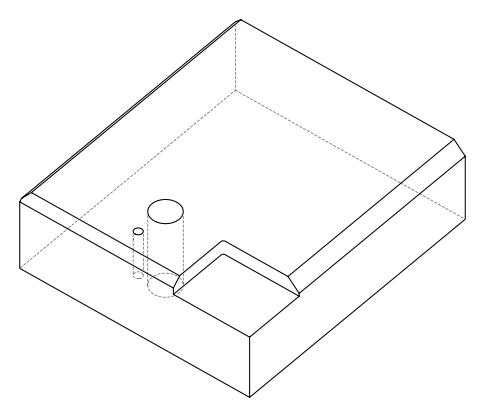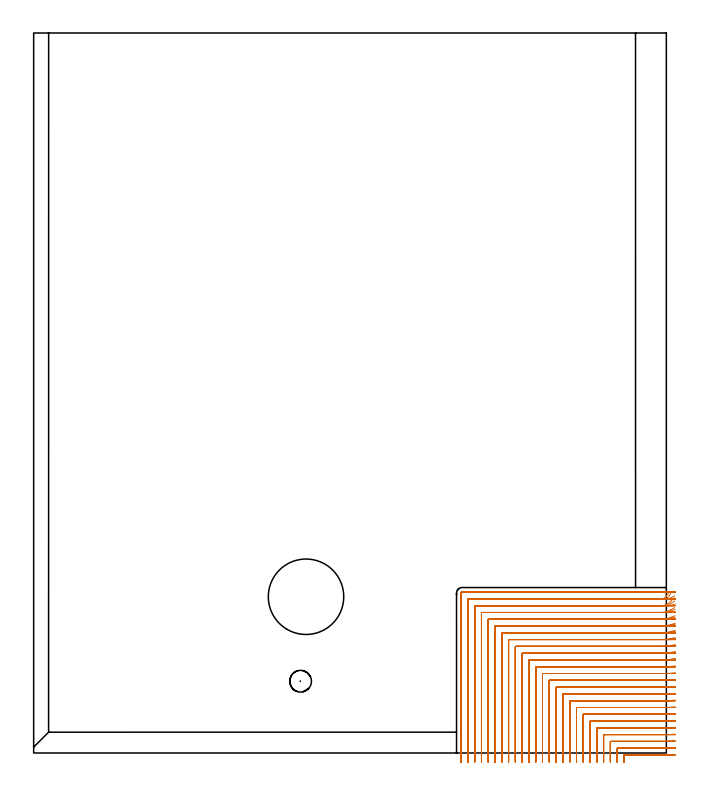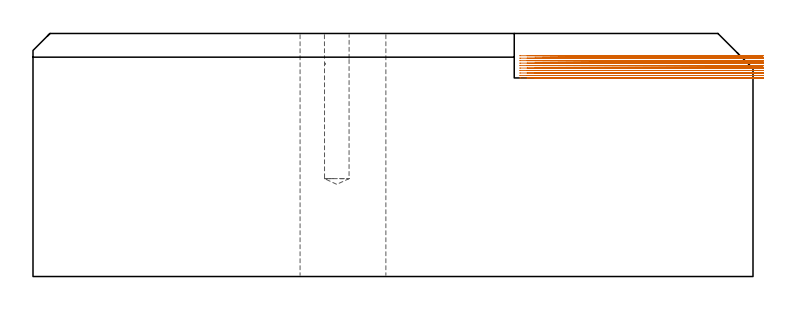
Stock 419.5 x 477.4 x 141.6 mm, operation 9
(PLAN: 9 operations, 6 tool changes, 195.6 min)
(1 SPOT_DRILL | STEP1POCKET | NXT0321_9005460120000 | 0.03 min | 2 mm3)
(2 INDEXABLE_INSERT_DRILL_THROUGH_HOLE_FROM_SOLID | STEP1HOLE | NXT0302_038 | 0.59 min | 277909 mm3)
(3 DRILL_BLIND_HOLE_INTO_CENTER | STEP1POCKET | NXT0301_064 | 0.07 min | 857 mm3)
(4 DRILL_TO_ENLARGE_BLIND_HOLE | STEP1POCKET | UGT0301_276 | 0.1 min | 2180 mm3)
(5 GUN_DRILL_BLIND_HOLE | STEP1POCKET | UGT0307_011 | 0.5 min | 10717 mm3)
(6 AREA_MILL | FG_CHAMFER_SURFACE | UGT0205_001 | 11.38 min | 27369 mm3)
(7 AREA_MILL_1 | FG_CHAMFER_SURFACE_1 | UGT0205_001 | 23.77 min | 78151 mm3)
(8 AREA_MILL_2 | FG_CHAMFER_SURFACE_2 | UGT0205_001 | 15.21 min | 22864 mm3)
(9 MILL_CORNER_NOTCH_RECTANGULAR | CORNER_NOTCH_RECTANGULAR | NXT0201_008 | Follow Part, ap 1.5, ae 75% | 143.92 min | 392863 mm3)
(TOOL NXT0321_9005460120000 | NC Spot Drill, 142deg, 12mm, Carbide, Uncoated | D12 PA142 FL30 Z2)
(TOOL NXT0302_038 | Index. Insert Drill 50mm [880-D5000L50-04] | D50 PA176 FL200 Z2)
(TOOL NXT0301_064 | Carbide Drill 9.3mm [860.1-0930-028A1-MM 2214] | D9.3 PA140 FL47 Z2)
(TOOL UGT0301_276 | Twist Drill 14.4 mm | D14.4 PA118 FL114 Z2)
(TOOL UGT0307_011 | Gun Drill 14.3 mm | D14.3 PA130 FL24 Z1)
(TOOL UGT0205_001 | Chamfer Mill 20 x 3 x 45 deg. | D20 FL50 Z2)
(TOOL NXT0201_008 | ENDMILL 6mm [2P460-0600-NA 1630] | D6 FL26 Z6)
(OP 9 MILL_CORNER_NOTCH_RECTANGULAR, part 2 of 2)
G0 Z151.6
X425.467 Y62.632
Z128.65
G1 X422.5 Y62.191
G2 X415.874 Y61.7 R45. F500.
G1 X328.696
G3 X328.4 Y61.404 R0.3
G1 Y-3.
Y-6. F250.
G0 Z151.6
X425.46 Y67.237
Z128.65
G1 X422.5 Y66.746
G2 X415.874 Y66.2 R40.5 F500.
G1 X324.196
G3 X323.9 Y65.904 R0.3
G1 Y-3.
Y-6. F250.
G0 Z151.6
X425.449 Y71.867
Z128.65
G1 X422.5 Y71.315
G2 X415.874 Y70.7 R36. F500.
G1 X319.696
G3 X319.4 Y70.404 R0.3
G1 Y-3.
Y-6. F250.
G0 Z151.6
X425.433 Y76.536
Z128.65
G1 X422.5 Y75.905
G2 X415.874 Y75.2 R31.5 F500.
G1 X315.196
G3 X314.9 Y74.904 R0.3
G1 Y-3.
Y-6. F250.
G0 Z151.6
X425.408 Y81.262
Z128.65
G1 X422.5 Y80.526
G2 X415.874 Y79.7 R27. F500.
G1 X310.696
G3 X310.4 Y79.404 R0.3
G1 Y-3.
Y-6. F250.
G0 Z151.6
X425.367 Y86.081
Z128.65
G1 X422.5 Y85.198
G2 X415.874 Y84.2 R22.5 F500.
G1 X306.197
G3 X305.9 Y83.903 R0.3
G1 Y-3.
Y-6. F250.
G0 Z151.6
X425.289 Y91.068
Z128.65
G1 X422.5 Y89.964
G2 X415.874 Y88.7 R18. F500.
G1 X301.697
G3 X301.4 Y88.403 R0.3
G1 Y-3.
Y-6. F250.
G0 Z151.6
X425.114 Y96.411
Z128.65
G1 X422.5 Y94.938
G2 X415.874 Y93.2 R13.5 F500.
G1 X297.197
G3 X296.9 Y92.903 R0.3
G1 Y-3.
Y-6. F250.
G0 Z151.6
X424.53 Y102.818
Z128.65
G1 X422.5 Y100.61
G2 X415.874 Y97.7 R9. F500.
G1 X292.697
G3 X292.4 Y97.403 R0.3
G1 Y-3.
Y-6. F250.
G0 Z151.6
X421.272 Y106.363
Z128.65
G1 X419.455 Y103.975
G2 X415.874 Y102.2 R4.5 F500.
G1 X288.197
G3 X287.9 Y101.903 R0.3
G1 Y-3.
Y-6. F250.
G0 Z151.6
X418.874 Y106.7
Z128.65
G1 X415.874
X284.1 F500.
G3 X283.4 Y106. R0.7
G1 Y-3.
Y-6. F250.
G0 Z151.6
X425.246 Y-1.075
Z127.211
G1 X422.248 Y-1.203
G2 X417.664 Y-1.3 R108. F500.
G1 X391.693
G3 X391.4 Y-1.593 R0.3
G1 Y-3.
Y-6. F250.
G0 Z151.6
X425.497 Y3.453
Z127.211
G1 X422.5 Y3.313
G2 X417.664 Y3.2 R103.5 F500.
G1 X387.193
G3 X386.9 Y2.907 R0.3
G1 Y-3.
Y-6. F250.
G0 Z151.6
X425.496 Y7.965
Z127.211
G1 X422.5 Y7.818
G2 X417.664 Y7.7 R99. F500.
G1 X382.694
G3 X382.4 Y7.406 R0.3
G1 Y-3.
Y-6. F250.
G0 Z151.6
X425.496 Y12.477
Z127.211
G1 X422.5 Y12.324
G2 X417.664 Y12.2 R94.5 F500.
G1 X378.194
G3 X377.9 Y11.906 R0.3
G1 Y-3.
Y-6. F250.
G0 Z151.6
X425.496 Y16.991
Z127.211
G1 X422.5 Y16.83
G2 X417.664 Y16.7 R90. F500.
G1 X373.694
G3 X373.4 Y16.406 R0.3
G1 Y-3.
Y-6. F250.
G0 Z151.6
X425.495 Y21.507
Z127.211
G1 X422.5 Y21.337
G2 X417.664 Y21.2 R85.5 F500.
G1 X369.194
G3 X368.9 Y20.906 R0.3
G1 Y-3.
Y-6. F250.
G0 Z151.6
X425.495 Y26.024
Z127.211
G1 X422.5 Y25.845
G2 X417.664 Y25.7 R81. F500.
G1 X364.694
G3 X364.4 Y25.406 R0.3
G1 Y-3.
Y-6. F250.
G0 Z151.6
X425.494 Y30.543
Z127.211
G1 X422.5 Y30.353
G2 X417.664 Y30.2 R76.5 F500.
G1 X360.194
G3 X359.9 Y29.906 R0.3
G1 Y-3.
Y-6. F250.
G0 Z151.6
X425.493 Y35.064
Z127.211
G1 X422.5 Y34.863
G2 X417.664 Y34.7 R72. F500.
G1 X355.695
G3 X355.4 Y34.405 R0.3
G1 Y-3.
Y-6. F250.
G0 Z151.6
X425.492 Y39.588
Z127.211
G1 X422.5 Y39.373
G2 X417.664 Y39.2 R67.5 F500.
G1 X351.195
G3 X350.9 Y38.905 R0.3
G1 Y-3.
Y-6. F250.
G0 Z151.6
X425.491 Y44.116
Z127.211
G1 X422.5 Y43.886
G2 X417.664 Y43.7 R63. F500.
G1 X346.695
G3 X346.4 Y43.405 R0.3
G1 Y-3.
Y-6. F250.
G0 Z151.6
X425.49 Y48.648
Z127.211
G1 X422.5 Y48.4
G2 X417.664 Y48.2 R58.5 F500.
G1 X342.195
G3 X341.9 Y47.905 R0.3
G1 Y-3.
Y-6. F250.
G0 Z151.6
X425.488 Y53.186
Z127.211
G1 X422.5 Y52.917
G2 X417.664 Y52.7 R54. F500.
G1 X337.695
G3 X337.4 Y52.405 R0.3
G1 Y-3.
Y-6. F250.
G0 Z151.6
X425.486 Y57.73
Z127.211
G1 X422.5 Y57.437
G2 X417.664 Y57.2 R49.5 F500.
G1 X333.196
G3 X332.9 Y56.904 R0.3
G1 Y-3.
Y-6. F250.
G0 Z151.6
X425.483 Y62.283
Z127.211
G1 X422.5 Y61.961
G2 X417.664 Y61.7 R45. F500.
G1 X328.696
G3 X328.4 Y61.404 R0.3
G1 Y-3.
Y-6. F250.
G0 Z151.6
X425.479 Y66.848
Z127.211
G1 X422.5 Y66.49
G2 X417.664 Y66.2 R40.5 F500.
G1 X324.196
G3 X323.9 Y65.904 R0.3
G1 Y-3.
Y-6. F250.
G0 Z151.6
X425.473 Y71.429
Z127.211
G1 X422.5 Y71.026
G2 X417.664 Y70.7 R36. F500.
G1 X319.696
G3 X319.4 Y70.404 R0.3
G1 Y-3.
Y-6. F250.
G0 Z151.6
X425.464 Y76.034
Z127.211
G1 X422.5 Y75.574
G2 X417.664 Y75.2 R31.5 F500.
G1 X315.196
G3 X314.9 Y74.904 R0.3
G1 Y-3.
Y-6. F250.
G0 Z151.6
X425.451 Y80.674
Z127.211
G1 X422.5 Y80.137
G2 X417.664 Y79.7 R27. F500.
G1 X310.696
G3 X310.4 Y79.404 R0.3
G1 Y-3.
Y-6. F250.
G0 Z151.6
X425.43 Y85.371
Z127.211
G1 X422.5 Y84.726
G2 X417.664 Y84.2 R22.5 F500.
G1 X306.197
G3 X305.9 Y83.903 R0.3
G1 Y-3.
Y-6. F250.
G0 Z151.6
X425.39 Y90.168
Z127.211
G1 X422.5 Y89.362
G2 X417.664 Y88.7 R18. F500.
G1 X301.697
G3 X301.4 Y88.403 R0.3
G1 Y-3.
Y-6. F250.
G0 Z151.6
X425.301 Y95.171
Z127.211
G1 X422.5 Y94.096
G2 X417.664 Y93.2 R13.5 F500.
G1 X297.197
G3 X296.9 Y92.903 R0.3
G1 Y-3.
Y-6. F250.
G0 Z151.6
X425.03 Y100.722
Z127.211
G1 X422.5 Y99.11
G2 X417.664 Y97.7 R9. F500.
G1 X292.697
G3 X292.4 Y97.403 R0.3
G1 Y-3.
Y-6. F250.
G0 Z151.6
X423.059 Y107.08
Z127.211
G1 X421.574 Y104.473
G2 X417.664 Y102.2 R4.5 F500.
G1 X288.197
G3 X287.9 Y101.903 R0.3
G1 Y-3.
Y-6. F250.
G0 Z151.6
X420.664 Y106.7
Z127.211
G1 X417.664
X284.1 F500.
G3 X283.4 Y106. R0.7
G1 Y-3.
Y-6. F250.
G0 Z151.6
X425.212 Y-1.228
Z125.772
G1 X422.212 Y-1.282
G2 X420.251 Y-1.3 R108. F500.
G1 X391.693
G3 X391.4 Y-1.593 R0.3
G1 Y-3.
Y-6. F250.
G0 Z151.6
X425.499 Y3.29
Z125.772
G1 X422.5 Y3.224
G2 X420.251 Y3.2 R103.5 F500.
G1 X387.193
G3 X386.9 Y2.907 R0.3
G1 Y-3.
Y-6. F250.
G0 Z151.6
X425.499 Y7.794
Z125.772
G1 X422.5 Y7.726
G2 X420.251 Y7.7 R99. F500.
G1 X382.693
G3 X382.4 Y7.407 R0.3
G1 Y-3.
Y-6. F250.
G0 Z151.6
X425.499 Y12.298
Z125.772
G1 X422.5 Y12.227
G2 X420.251 Y12.2 R94.5 F500.
G1 X378.194
G3 X377.9 Y11.906 R0.3
G1 Y-3.
Y-6. F250.
G0 Z151.6
X425.499 Y16.803
Z125.772
G1 X422.5 Y16.728
G2 X420.251 Y16.7 R90. F500.
G1 X373.694
G3 X373.4 Y16.406 R0.3
G1 Y-3.
Y-6. F250.
G0 Z151.6
X425.499 Y21.308
Z125.772
G1 X422.5 Y21.23
G2 X420.251 Y21.2 R85.5 F500.
G1 X369.194
G3 X368.9 Y20.906 R0.3
G1 Y-3.
Y-6. F250.
G0 Z151.6
X425.499 Y25.814
Z125.772
G1 X422.5 Y25.731
G2 X420.251 Y25.7 R81. F500.
G1 X364.694
G3 X364.4 Y25.406 R0.3
G1 Y-3.
Y-6. F250.
G0 Z151.6
X425.499 Y30.321
Z125.772
G1 X422.5 Y30.233
G2 X420.251 Y30.2 R76.5 F500.
G1 X360.194
G3 X359.9 Y29.906 R0.3
G1 Y-3.
Y-6. F250.
G0 Z151.6
X425.499 Y34.829
Z125.772
G1 X422.5 Y34.735
G2 X420.251 Y34.7 R72. F500.
G1 X355.695
G3 X355.4 Y34.405 R0.3
G1 Y-3.
Y-6. F250.
G0 Z151.6
X425.498 Y39.337
Z125.772
G1 X422.5 Y39.237
G2 X420.251 Y39.2 R67.5 F500.
G1 X351.195
G3 X350.9 Y38.905 R0.3
G1 Y-3.
Y-6. F250.
G0 Z151.6
X425.498 Y43.847
Z125.772
G1 X422.5 Y43.74
G2 X420.251 Y43.7 R63. F500.
G1 X346.695
G3 X346.4 Y43.405 R0.3
G1 Y-3.
Y-6. F250.
G0 Z151.6
X425.498 Y48.359
Z125.772
G1 X422.5 Y48.243
G2 X420.251 Y48.2 R58.5 F500.
G1 X342.195
G3 X341.9 Y47.905 R0.3
G1 Y-3.
Y-6. F250.
G0 Z151.6
X425.497 Y52.872
Z125.772
G1 X422.5 Y52.747
G2 X420.251 Y52.7 R54. F500.
G1 X337.695
G3 X337.4 Y52.405 R0.3
G1 Y-3.
Y-6. F250.
G0 Z151.6
X425.497 Y57.387
Z125.772
G1 X422.5 Y57.251
G2 X420.251 Y57.2 R49.5 F500.
G1 X333.196
G3 X332.9 Y56.904 R0.3
G1 Y-3.
Y-6. F250.
G0 Z151.6
X425.496 Y61.906
Z125.772
G1 X422.5 Y61.756
G2 X420.251 Y61.7 R45. F500.
G1 X328.696
G3 X328.4 Y61.404 R0.3
G1 Y-3.
Y-6. F250.
G0 Z151.6
X425.495 Y66.429
Z125.772
G1 X422.5 Y66.262
G2 X420.251 Y66.2 R40.5 F500.
G1 X324.196
G3 X323.9 Y65.904 R0.3
G1 Y-3.
Y-6. F250.
G0 Z151.6
X425.494 Y70.958
Z125.772
G1 X422.5 Y70.77
G2 X420.251 Y70.7 R36. F500.
G1 X319.696
G3 X319.4 Y70.404 R0.3
G1 Y-3.
Y-6. F250.
G0 Z151.6
X425.492 Y75.495
Z125.772
G1 X422.5 Y75.28
G2 X420.251 Y75.2 R31.5 F500.
G1 X315.196
G3 X314.9 Y74.904 R0.3
G1 Y-3.
Y-6. F250.
G0 Z151.6
X425.49 Y80.044
Z125.772
G1 X422.5 Y79.794
G2 X420.251 Y79.7 R27. F500.
G1 X310.696
G3 X310.4 Y79.404 R0.3
G1 Y-3.
Y-6. F250.
G0 Z151.6
X425.485 Y84.612
Z125.772
G1 X422.5 Y84.313
G2 X420.251 Y84.2 R22.5 F500.
G1 X306.197
G3 X305.9 Y83.903 R0.3
G1 Y-3.
Y-6. F250.
G0 Z151.6
X425.476 Y89.216
Z125.772
G1 X422.5 Y88.841
G2 X420.251 Y88.7 R18. F500.
G1 X301.697
G3 X301.4 Y88.403 R0.3
G1 Y-3.
Y-6. F250.
G0 Z151.6
X425.458 Y93.888
Z125.772
G1 X422.5 Y93.389
G2 X420.251 Y93.2 R13.5 F500.
G1 X297.197
G3 X296.9 Y92.903 R0.3
G1 Y-3.
Y-6. F250.
G0 Z151.6
X425.405 Y98.735
Z125.772
G1 X422.5 Y97.985
G2 X420.251 Y97.7 R9. F500.
G1 X292.697
G3 X292.4 Y97.403 R0.3
G1 Y-3.
Y-6. F250.
G0 Z151.6
X425.099 Y104.301
Z125.772
G1 X422.5 Y102.802
G2 X420.251 Y102.2 R4.5 F500.
G1 X288.197
G3 X287.9 Y101.903 R0.3
G1 Y-3.
Y-6. F250.
G0 Z151.6
X423.251 Y106.7
Z125.772
G1 X420.251
X284.1 F500.
G3 X283.4 Y106. R0.7
G1 Y-3.
Y-6. F250.
G0 Z151.6
X425.204 Y-1.298
Z124.333
G1 X422.204 Y-1.3
X422.121 F500.
X391.693
G3 X391.4 Y-1.593 R0.3
G1 Y-3.
Y-6. F250.
G0 Z151.6
X425.5 Y3.212
Z124.333
G1 X422.5 Y3.201
X422.121 Y3.2 F500.
X387.193
G3 X386.9 Y2.907 R0.3
G1 Y-3.
Y-6. F250.
G0 Z151.6
X425.5 Y7.712
Z124.333
G1 X422.5 Y7.701
X422.121 Y7.7 F500.
X382.693
G3 X382.4 Y7.407 R0.3
G1 Y-3.
Y-6. F250.
G0 Z151.6
X425.5 Y12.213
Z124.333
G1 X422.5 Y12.201
X422.121 Y12.2 F500.
X378.194
G3 X377.9 Y11.906 R0.3
G1 Y-3.
Y-6. F250.
G0 Z151.6
X425.5 Y16.713
Z124.333
G1 X422.5 Y16.701
X422.121 Y16.7 F500.
X373.694
G3 X373.4 Y16.406 R0.3
G1 Y-3.
Y-6. F250.
G0 Z151.6
X425.5 Y21.214
Z124.333
G1 X422.5 Y21.201
X422.121 Y21.2 F500.
X369.194
G3 X368.9 Y20.906 R0.3
G1 Y-3.
Y-6. F250.
G0 Z151.6
X425.5 Y25.715
Z124.333
G1 X422.5 Y25.701
X422.121 Y25.7 F500.
X364.694
G3 X364.4 Y25.406 R0.3
G1 Y-3.
Y-6. F250.
G0 Z151.6
X425.5 Y30.216
Z124.333
G1 X422.5 Y30.201
X422.121 Y30.2 F500.
X360.194
G3 X359.9 Y29.906 R0.3
G1 Y-3.
Y-6. F250.
G0 Z151.6
X425.5 Y34.717
Z124.333
G1 X422.5 Y34.701
X422.121 Y34.7 F500.
X355.695
G3 X355.4 Y34.405 R0.3
G1 Y-3.
Y-6. F250.
G0 Z151.6
X425.5 Y39.218
Z124.333
G1 X422.5 Y39.201
G2 X422.121 Y39.2 R67.5 F500.
G1 X351.195
G3 X350.9 Y38.905 R0.3
G1 Y-3.
Y-6. F250.
G0 Z151.6
X425.5 Y43.719
Z124.333
G1 X422.5 Y43.701
G2 X422.121 Y43.7 R63. F500.
G1 X346.695
G3 X346.4 Y43.405 R0.3
G1 Y-3.
Y-6. F250.
G0 Z151.6
X425.5 Y48.221
Z124.333
G1 X422.5 Y48.201
G2 X422.121 Y48.2 R58.5 F500.
G1 X342.195
G3 X341.9 Y47.905 R0.3
G1 Y-3.
Y-6. F250.
G0 Z151.6
X425.5 Y52.722
Z124.333
G1 X422.5 Y52.701
G2 X422.121 Y52.7 R54. F500.
G1 X337.695
G3 X337.4 Y52.405 R0.3
G1 Y-3.
Y-6. F250.
G0 Z151.6
X425.5 Y57.224
Z124.333
G1 X422.5 Y57.201
G2 X422.121 Y57.2 R49.5 F500.
G1 X333.196
G3 X332.9 Y56.904 R0.3
G1 Y-3.
Y-6. F250.
G0 Z151.6
X425.5 Y61.727
Z124.333
G1 X422.5 Y61.702
G2 X422.121 Y61.7 R45. F500.
G1 X328.696
G3 X328.4 Y61.404 R0.3
G1 Y-3.
Y-6. F250.
G0 Z151.6
X425.5 Y66.23
Z124.333
G1 X422.5 Y66.202
G2 X422.121 Y66.2 R40.5 F500.
G1 X324.196
G3 X323.9 Y65.904 R0.3
G1 Y-3.
Y-6. F250.
G0 Z151.6
X425.5 Y70.734
Z124.333
G1 X422.5 Y70.702
G2 X422.121 Y70.7 R36. F500.
G1 X319.696
G3 X319.4 Y70.404 R0.3
G1 Y-3.
Y-6. F250.
G0 Z151.6
X425.5 Y75.238
Z124.333
G1 X422.5 Y75.202
G2 X422.121 Y75.2 R31.5 F500.
G1 X315.196
G3 X314.9 Y74.904 R0.3
G1 Y-3.
Y-6. F250.
G0 Z151.6
X425.5 Y79.745
Z124.333
G1 X422.5 Y79.703
G2 X422.121 Y79.7 R27. F500.
G1 X310.696
G3 X310.4 Y79.404 R0.3
G1 Y-3.
Y-6. F250.
G0 Z151.6
X425.5 Y84.254
Z124.333
G1 X422.5 Y84.203
G2 X422.121 Y84.2 R22.5 F500.
G1 X306.197
G3 X305.9 Y83.903 R0.3
G1 Y-3.
Y-6. F250.
G0 Z151.6
X425.499 Y88.767
Z124.333
G1 X422.5 Y88.704
G2 X422.121 Y88.7 R18. F500.
G1 X301.697
G3 X301.4 Y88.403 R0.3
G1 Y-3.
Y-6. F250.
G0 Z151.6
X425.499 Y93.29
Z124.333
G1 X422.5 Y93.205
G2 X422.121 Y93.2 R13.5 F500.
G1 X297.197
G3 X296.9 Y92.903 R0.3
G1 Y-3.
Y-6. F250.
G0 Z151.6
X425.497 Y97.834
Z124.333
G1 X422.5 Y97.708
G2 X422.121 Y97.7 R9. F500.
G1 X292.697
G3 X292.4 Y97.403 R0.3
G1 Y-3.
Y-6. F250.
G0 Z151.6
X425.489 Y102.469
Z124.333
G1 X422.5 Y102.216
G2 X422.121 Y102.2 R4.5 F500.
G1 X288.197
G3 X287.9 Y101.903 R0.3
G1 Y-3.
Y-6. F250.
G0 Z151.6
X425.121 Y106.7
Z124.333
G1 X422.121
X284.1 F500.
G3 X283.4 Y106. R0.7
G1 Y-3.
Y-6. F250.
G0 Z151.6
X425.204 Y-1.3
Z122.894
G1 X422.204
X391.693 F500.
G3 X391.4 Y-1.593 R0.3
G1 Y-3.
Y-6. F250.
G0 Z151.6
X425.5 Y3.2
Z122.894
G1 X422.5
X387.193 F500.
G3 X386.9 Y2.907 R0.3
G1 Y-3.
Y-6. F250.
G0 Z151.6
X425.5 Y7.7
Z122.894
G1 X422.5
X382.693 F500.
G3 X382.4 Y7.407 R0.3
G1 Y-3.
Y-6. F250.
G0 Z151.6
X425.5 Y12.2
Z122.894
G1 X422.5
X378.194 F500.
G3 X377.9 Y11.906 R0.3
G1 Y-3.
Y-6. F250.
G0 Z151.6
X425.5 Y16.7
Z122.894
G1 X422.5
X373.694 F500.
G3 X373.4 Y16.406 R0.3
G1 Y-3.
Y-6. F250.
G0 Z151.6
X425.5 Y21.2
Z122.894
G1 X422.5
X369.194 F500.
G3 X368.9 Y20.906 R0.3
G1 Y-3.
Y-6. F250.
G0 Z151.6
X425.5 Y25.7
Z122.894
G1 X422.5
X364.694 F500.
G3 X364.4 Y25.406 R0.3
G1 Y-3.
Y-6. F250.
G0 Z151.6
X425.5 Y30.2
Z122.894
G1 X422.5
X360.194 F500.
G3 X359.9 Y29.906 R0.3
G1 Y-3.
Y-6. F250.
G0 Z151.6
X425.5 Y34.7
Z122.894
G1 X422.5
X355.695 F500.
G3 X355.4 Y34.405 R0.3
G1 Y-3.
Y-6. F250.
G0 Z151.6
X425.5 Y39.2
Z122.894
G1 X422.5
X351.195 F500.
G3 X350.9 Y38.905 R0.3
G1 Y-3.
Y-6. F250.
G0 Z151.6
X425.5 Y43.7
Z122.894
G1 X422.5
X346.695 F500.
G3 X346.4 Y43.405 R0.3
G1 Y-3.
Y-6. F250.
G0 Z151.6
X425.5 Y48.2
Z122.894
G1 X422.5
X342.195 F500.
G3 X341.9 Y47.905 R0.3
G1 Y-3.
Y-6. F250.
G0 Z151.6
X425.5 Y52.7
Z122.894
G1 X422.5
X337.695 F500.
G3 X337.4 Y52.405 R0.3
G1 Y-3.
Y-6. F250.
G0 Z151.6
X425.5 Y57.2
Z122.894
G1 X422.5
X333.195 F500.
G3 X332.9 Y56.904 R0.3
G1 Y-3.
Y-6. F250.
G0 Z151.6
X425.5 Y61.7
Z122.894
G1 X422.5
X328.696 F500.
G3 X328.4 Y61.404 R0.3
G1 Y-3.
Y-6. F250.
G0 Z151.6
X425.5 Y66.2
Z122.894
G1 X422.5
X324.196 F500.
G3 X323.9 Y65.904 R0.3
G1 Y-3.
Y-6. F250.
G0 Z151.6
X425.5 Y70.7
Z122.894
G1 X422.5
X319.696 F500.
G3 X319.4 Y70.404 R0.3
G1 Y-3.
Y-6. F250.
G0 Z151.6
X425.5 Y75.2
Z122.894
G1 X422.5
X315.196 F500.
G3 X314.9 Y74.904 R0.3
G1 Y-3.
Y-6. F250.
G0 Z151.6
X425.5 Y79.7
Z122.894
G1 X422.5
X310.696 F500.
G3 X310.4 Y79.404 R0.3
G1 Y-3.
Y-6. F250.
G0 Z151.6
X425.5 Y84.2
Z122.894
G1 X422.5
X306.197 F500.
G3 X305.9 Y83.903 R0.3
G1 Y-3.
Y-6. F250.
G0 Z151.6
X425.5 Y88.7
Z122.894
G1 X422.5
X301.697 F500.
G3 X301.4 Y88.403 R0.3
G1 Y-3.
Y-6. F250.
G0 Z151.6
X425.5 Y93.2
Z122.894
G1 X422.5
X297.197 F500.
G3 X296.9 Y92.903 R0.3
G1 Y-3.
Y-6. F250.
G0 Z151.6
X425.5 Y97.7
Z122.894
G1 X422.5
X292.697 F500.
G3 X292.4 Y97.403 R0.3
G1 Y-3.
Y-6. F250.
G0 Z151.6
X425.5 Y102.2
Z122.894
G1 X422.5
X288.197 F500.
G3 X287.9 Y101.903 R0.3
G1 Y-3.
Y-6. F250.
G0 Z151.6
X425.5 Y106.7
Z122.894
G1 X422.5
X284.1 F500.
G3 X283.4 Y106. R0.7
G1 Y-3.
Y-6. F250.
G0 Z151.6
X425.204 Y-1.3
Z121.456
G1 X422.204
X391.693 F500.
G3 X391.4 Y-1.593 R0.3
G1 Y-3.
Y-6. F250.
G0 Z151.6
X425.5 Y3.2
Z121.456
G1 X422.5
X387.193 F500.
G3 X386.9 Y2.907 R0.3
G1 Y-3.
Y-6. F250.
G0 Z151.6
X425.5 Y7.7
Z121.456
G1 X422.5
X382.693 F500.
G3 X382.4 Y7.407 R0.3
G1 Y-3.
Y-6. F250.
G0 Z151.6
X425.5 Y12.2
Z121.456
G1 X422.5
X378.194 F500.
G3 X377.9 Y11.906 R0.3
G1 Y-3.
Y-6. F250.
G0 Z151.6
X425.5 Y16.7
Z121.456
G1 X422.5
X373.694 F500.
G3 X373.4 Y16.406 R0.3
G1 Y-3.
Y-6. F250.
G0 Z151.6
X425.5 Y21.2
Z121.456
G1 X422.5
X369.194 F500.
G3 X368.9 Y20.906 R0.3
G1 Y-3.
Y-6. F250.
G0 Z151.6
X425.5 Y25.7
Z121.456
G1 X422.5
X364.694 F500.
G3 X364.4 Y25.406 R0.3
G1 Y-3.
Y-6. F250.
G0 Z151.6
X425.5 Y30.2
Z121.456
G1 X422.5
X360.194 F500.
G3 X359.9 Y29.906 R0.3
G1 Y-3.
Y-6. F250.
G0 Z151.6
X425.5 Y34.7
Z121.456
G1 X422.5
X355.695 F500.
G3 X355.4 Y34.405 R0.3
G1 Y-3.
Y-6. F250.
G0 Z151.6
X425.5 Y39.2
Z121.456
G1 X422.5
X351.195 F500.
G3 X350.9 Y38.905 R0.3
G1 Y-3.
Y-6. F250.
G0 Z151.6
X425.5 Y43.7
Z121.456
G1 X422.5
X346.695 F500.
G3 X346.4 Y43.405 R0.3
G1 Y-3.
Y-6. F250.
G0 Z151.6
X425.5 Y48.2
Z121.456
G1 X422.5
X342.195 F500.
G3 X341.9 Y47.905 R0.3
G1 Y-3.
Y-6. F250.
G0 Z151.6
X425.5 Y52.7
Z121.456
G1 X422.5
X337.695 F500.
G3 X337.4 Y52.405 R0.3
G1 Y-3.
Y-6. F250.
G0 Z151.6
X425.5 Y57.2
Z121.456
G1 X422.5
X333.195 F500.
G3 X332.9 Y56.905 R0.3
G1 Y-3.
Y-6. F250.
G0 Z151.6
X425.5 Y61.7
Z121.456
G1 X422.5
X328.696 F500.
G3 X328.4 Y61.404 R0.3
G1 Y-3.
Y-6. F250.
G0 Z151.6
X425.5 Y66.2
Z121.456
G1 X422.5
X324.196 F500.
G3 X323.9 Y65.904 R0.3
G1 Y-3.
Y-6. F250.
G0 Z151.6
X425.5 Y70.7
Z121.456
G1 X422.5
X319.696 F500.
G3 X319.4 Y70.404 R0.3
G1 Y-3.
Y-6. F250.
G0 Z151.6
X425.5 Y75.2
Z121.456
G1 X422.5
X315.196 F500.
G3 X314.9 Y74.904 R0.3
G1 Y-3.
Y-6. F250.
G0 Z151.6
X425.5 Y79.7
Z121.456
G1 X422.5
X310.696 F500.
G3 X310.4 Y79.404 R0.3
G1 Y-3.
Y-6. F250.
G0 Z151.6
X425.5 Y84.2
Z121.456
G1 X422.5
X306.197 F500.
G3 X305.9 Y83.903 R0.3
G1 Y-3.
Y-6. F250.
G0 Z151.6
X425.5 Y88.7
Z121.456
G1 X422.5
X301.697 F500.
G3 X301.4 Y88.403 R0.3
G1 Y-3.
Y-6. F250.
G0 Z151.6
X425.5 Y93.2
Z121.456
G1 X422.5
X297.197 F500.
G3 X296.9 Y92.903 R0.3
G1 Y-3.
Y-6. F250.
G0 Z151.6
X425.5 Y97.7
Z121.456
G1 X422.5
X292.697 F500.
G3 X292.4 Y97.403 R0.3
G1 Y-3.
Y-6. F250.
G0 Z151.6
X425.5 Y102.2
Z121.456
G1 X422.5
X288.197 F500.
G3 X287.9 Y101.903 R0.3
G1 Y-3.
Y-6. F250.
G0 Z151.6
X425.5 Y106.7
Z121.456
G1 X422.5
X284.1 F500.
G3 X283.4 Y106. R0.7
G1 Y-3.
Y-6. F250.
G0 Z151.6
X425.204 Y-1.3
Z120.017
G1 X422.204
X391.693 F500.
G3 X391.4 Y-1.593 R0.3
G1 Y-3.
Y-6. F250.
G0 Z151.6
X425.5 Y3.2
Z120.017
G1 X422.5
X387.193 F500.
G3 X386.9 Y2.907 R0.3
G1 Y-3.
Y-6. F250.
G0 Z151.6
X425.5 Y7.7
Z120.017
G1 X422.5
X382.693 F500.
G3 X382.4 Y7.407 R0.3
G1 Y-3.
Y-6. F250.
G0 Z151.6
X425.5 Y12.2
Z120.017
G1 X422.5
X378.194 F500.
G3 X377.9 Y11.906 R0.3
G1 Y-3.
Y-6. F250.
G0 Z151.6
X425.5 Y16.7
Z120.017
G1 X422.5
X373.694 F500.
G3 X373.4 Y16.406 R0.3
G1 Y-3.
Y-6. F250.
G0 Z151.6
X425.5 Y21.2
Z120.017
G1 X422.5
X369.194 F500.
G3 X368.9 Y20.906 R0.3
G1 Y-3.
Y-6. F250.
G0 Z151.6
X425.5 Y25.7
Z120.017
G1 X422.5
X364.694 F500.
G3 X364.4 Y25.406 R0.3
G1 Y-3.
Y-6. F250.
G0 Z151.6
X425.5 Y30.2
Z120.017
G1 X422.5
X360.194 F500.
G3 X359.9 Y29.906 R0.3
G1 Y-3.
Y-6. F250.
G0 Z151.6
X425.5 Y34.7
Z120.017
G1 X422.5
X355.695 F500.
G3 X355.4 Y34.405 R0.3
G1 Y-3.
Y-6. F250.
G0 Z151.6
X425.5 Y39.2
Z120.017
G1 X422.5
X351.195 F500.
G3 X350.9 Y38.905 R0.3
G1 Y-3.
Y-6. F250.
G0 Z151.6
X425.5 Y43.7
Z120.017
G1 X422.5
X346.695 F500.
G3 X346.4 Y43.405 R0.3
G1 Y-3.
Y-6. F250.
G0 Z151.6
X425.5 Y48.2
Z120.017
G1 X422.5
X342.195 F500.
G3 X341.9 Y47.905 R0.3
G1 Y-3.
Y-6. F250.
G0 Z151.6
X425.5 Y52.7
Z120.017
G1 X422.5
X337.695 F500.
G3 X337.4 Y52.405 R0.3
G1 Y-3.
Y-6. F250.
G0 Z151.6
X425.5 Y57.2
Z120.017
G1 X422.5
X333.195 F500.
G3 X332.9 Y56.905 R0.3
G1 Y-3.
Y-6. F250.
G0 Z151.6
X425.5 Y61.7
Z120.017
G1 X422.5
X328.696 F500.
G3 X328.4 Y61.404 R0.3
G1 Y-3.
Y-6. F250.
G0 Z151.6
X425.5 Y66.2
Z120.017
G1 X422.5
X324.196 F500.
G3 X323.9 Y65.904 R0.3
G1 Y-3.
Y-6. F250.
G0 Z151.6
X425.5 Y70.7
Z120.017
G1 X422.5
X319.696 F500.
G3 X319.4 Y70.404 R0.3
G1 Y-3.
Y-6. F250.
G0 Z151.6
X425.5 Y75.2
Z120.017
G1 X422.5
X315.196 F500.
G3 X314.9 Y74.904 R0.3
G1 Y-3.
Y-6. F250.
G0 Z151.6
X425.5 Y79.7
Z120.017
G1 X422.5
X310.696 F500.
G3 X310.4 Y79.404 R0.3
G1 Y-3.
Y-6. F250.
G0 Z151.6
X425.5 Y84.2
Z120.017
G1 X422.5
X306.197 F500.
G3 X305.9 Y83.903 R0.3
G1 Y-3.
Y-6. F250.
G0 Z151.6
X425.5 Y88.7
Z120.017
G1 X422.5
X301.697 F500.
G3 X301.4 Y88.403 R0.3
G1 Y-3.
Y-6. F250.
G0 Z151.6
X425.5 Y93.2
Z120.017
G1 X422.5
X297.197 F500.
G3 X296.9 Y92.903 R0.3
G1 Y-3.
Y-6. F250.
G0 Z151.6
X425.5 Y97.7
Z120.017
G1 X422.5
X292.697 F500.
G3 X292.4 Y97.403 R0.3
G1 Y-3.
Y-6. F250.
G0 Z151.6
X425.5 Y102.2
Z120.017
G1 X422.5
X288.197 F500.
G3 X287.9 Y101.903 R0.3
G1 Y-3.
Y-6. F250.
G0 Z151.6
X425.5 Y106.7
Z120.017
G1 X422.5
X284.1 F500.
G3 X283.4 Y106. R0.7
G1 Y-3.
Y-6. F250.
G0 Z151.6
X425.204 Y-1.3
Z118.578
G1 X422.204
X391.693 F500.
G3 X391.4 Y-1.593 R0.3
G1 Y-3.
Y-6. F250.
G0 Z151.6
X425.5 Y3.2
Z118.578
G1 X422.5
X387.193 F500.
G3 X386.9 Y2.907 R0.3
G1 Y-3.
Y-6. F250.
G0 Z151.6
X425.5 Y7.7
Z118.578
G1 X422.5
X382.693 F500.
G3 X382.4 Y7.407 R0.3
G1 Y-3.
Y-6. F250.
G0 Z151.6
X425.5 Y12.2
Z118.578
G1 X422.5
X378.194 F500.
G3 X377.9 Y11.906 R0.3
G1 Y-3.
Y-6. F250.
G0 Z151.6
X425.5 Y16.7
Z118.578
G1 X422.5
X373.694 F500.
G3 X373.4 Y16.406 R0.3
G1 Y-3.
Y-6. F250.
G0 Z151.6
X425.5 Y21.2
Z118.578
G1 X422.5
X369.194 F500.
G3 X368.9 Y20.906 R0.3
G1 Y-3.
Y-6. F250.
G0 Z151.6
X425.5 Y25.7
Z118.578
G1 X422.5
X364.694 F500.
G3 X364.4 Y25.406 R0.3
G1 Y-3.
Y-6. F250.
G0 Z151.6
X425.5 Y30.2
Z118.578
G1 X422.5
X360.194 F500.
G3 X359.9 Y29.906 R0.3
G1 Y-3.
Y-6. F250.
G0 Z151.6
X425.5 Y34.7
Z118.578
G1 X422.5
X355.695 F500.
G3 X355.4 Y34.405 R0.3
G1 Y-3.
Y-6. F250.
G0 Z151.6
X425.5 Y39.2
Z118.578
G1 X422.5
X351.195 F500.
G3 X350.9 Y38.905 R0.3
G1 Y-3.
Y-6. F250.
G0 Z151.6
X425.5 Y43.7
Z118.578
G1 X422.5
X346.695 F500.
G3 X346.4 Y43.405 R0.3
G1 Y-3.
Y-6. F250.
G0 Z151.6
X425.5 Y48.2
Z118.578
G1 X422.5
X342.195 F500.
G3 X341.9 Y47.905 R0.3
G1 Y-3.
Y-6. F250.
G0 Z151.6
X425.5 Y52.7
Z118.578
G1 X422.5
X337.695 F500.
G3 X337.4 Y52.405 R0.3
G1 Y-3.
Y-6. F250.
G0 Z151.6
X425.5 Y57.2
Z118.578
G1 X422.5
X333.195 F500.
G3 X332.9 Y56.905 R0.3
G1 Y-3.
Y-6. F250.
G0 Z151.6
X425.5 Y61.7
Z118.578
G1 X422.5
X328.696 F500.
G3 X328.4 Y61.404 R0.3
G1 Y-3.
Y-6. F250.
G0 Z151.6
X425.5 Y66.2
Z118.578
G1 X422.5
X324.196 F500.
G3 X323.9 Y65.904 R0.3
G1 Y-3.
Y-6. F250.
G0 Z151.6
X425.5 Y70.7
Z118.578
G1 X422.5
X319.696 F500.
G3 X319.4 Y70.404 R0.3
G1 Y-3.
Y-6. F250.
G0 Z151.6
X425.5 Y75.2
Z118.578
G1 X422.5
X315.196 F500.
G3 X314.9 Y74.904 R0.3
G1 Y-3.
Y-6. F250.
G0 Z151.6
X425.5 Y79.7
Z118.578
G1 X422.5
X310.696 F500.
G3 X310.4 Y79.404 R0.3
G1 Y-3.
Y-6. F250.
G0 Z151.6
X425.5 Y84.2
Z118.578
G1 X422.5
X306.197 F500.
G3 X305.9 Y83.903 R0.3
G1 Y-3.
Y-6. F250.
G0 Z151.6
X425.5 Y88.7
Z118.578
G1 X422.5
X301.697 F500.
G3 X301.4 Y88.403 R0.3
G1 Y-3.
Y-6. F250.
G0 Z151.6
X425.5 Y93.2
Z118.578
G1 X422.5
X297.197 F500.
G3 X296.9 Y92.903 R0.3
G1 Y-3.
Y-6. F250.
G0 Z151.6
X425.5 Y97.7
Z118.578
G1 X422.5
X292.697 F500.
G3 X292.4 Y97.403 R0.3
G1 Y-3.
Y-6. F250.
G0 Z151.6
X425.5 Y102.2
Z118.578
G1 X422.5
X288.197 F500.
G3 X287.9 Y101.903 R0.3
G1 Y-3.
Y-6. F250.
G0 Z151.6
X425.5 Y106.7
Z118.578
G1 X422.5
X284.1 F500.
G3 X283.4 Y106. R0.7
G1 Y-3.
Y-6. F250.
G0 Z151.6
X425.204 Y-1.3
Z117.139
G1 X422.204
X391.693 F500.
G3 X391.4 Y-1.593 R0.3
G1 Y-3.
Y-6. F250.
G0 Z151.6
X425.5 Y3.2
Z117.139
G1 X422.5
X387.193 F500.
G3 X386.9 Y2.907 R0.3
G1 Y-3.
Y-6. F250.
G0 Z151.6
X425.5 Y7.7
Z117.139
G1 X422.5
X382.693 F500.
G3 X382.4 Y7.407 R0.3
G1 Y-3.
Y-6. F250.
G0 Z151.6
X425.5 Y12.2
Z117.139
G1 X422.5
X378.194 F500.
G3 X377.9 Y11.906 R0.3
G1 Y-3.
Y-6. F250.
G0 Z151.6
X425.5 Y16.7
Z117.139
G1 X422.5
X373.694 F500.
G3 X373.4 Y16.406 R0.3
G1 Y-3.
Y-6. F250.
G0 Z151.6
X425.5 Y21.2
Z117.139
G1 X422.5
X369.194 F500.
G3 X368.9 Y20.906 R0.3
G1 Y-3.
Y-6. F250.
G0 Z151.6
X425.5 Y25.7
Z117.139
G1 X422.5
X364.694 F500.
G3 X364.4 Y25.406 R0.3
G1 Y-3.
Y-6. F250.
G0 Z151.6
X425.5 Y30.2
Z117.139
G1 X422.5
X360.194 F500.
G3 X359.9 Y29.906 R0.3
G1 Y-3.
Y-6. F250.
G0 Z151.6
X425.5 Y34.7
Z117.139
G1 X422.5
X355.695 F500.
G3 X355.4 Y34.405 R0.3
G1 Y-3.
Y-6. F250.
G0 Z151.6
X425.5 Y39.2
Z117.139
G1 X422.5
X351.195 F500.
G3 X350.9 Y38.905 R0.3
G1 Y-3.
Y-6. F250.
G0 Z151.6
X425.5 Y43.7
Z117.139
G1 X422.5
X346.695 F500.
G3 X346.4 Y43.405 R0.3
G1 Y-3.
Y-6. F250.
G0 Z151.6
X425.5 Y48.2
Z117.139
G1 X422.5
X342.195 F500.
G3 X341.9 Y47.905 R0.3
G1 Y-3.
Y-6. F250.
G0 Z151.6
X425.5 Y52.7
Z117.139
G1 X422.5
X337.695 F500.
G3 X337.4 Y52.405 R0.3
G1 Y-3.
Y-6. F250.
G0 Z151.6
X425.5 Y57.2
Z117.139
G1 X422.5
X333.195 F500.
G3 X332.9 Y56.905 R0.3
G1 Y-3.
Y-6. F250.
G0 Z151.6
X425.5 Y61.7
Z117.139
G1 X422.5
X328.696 F500.
G3 X328.4 Y61.404 R0.3
G1 Y-3.
Y-6. F250.
G0 Z151.6
X425.5 Y66.2
Z117.139
G1 X422.5
X324.196 F500.
G3 X323.9 Y65.904 R0.3
G1 Y-3.
Y-6. F250.
G0 Z151.6
X425.5 Y70.7
Z117.139
G1 X422.5
X319.696 F500.
G3 X319.4 Y70.404 R0.3
G1 Y-3.
Y-6. F250.
G0 Z151.6
X425.5 Y75.2
Z117.139
G1 X422.5
X315.196 F500.
G3 X314.9 Y74.904 R0.3
G1 Y-3.
Y-6. F250.
G0 Z151.6
X425.5 Y79.7
Z117.139
G1 X422.5
X310.696 F500.
G3 X310.4 Y79.404 R0.3
G1 Y-3.
Y-6. F250.
G0 Z151.6
X425.5 Y84.2
Z117.139
G1 X422.5
X306.197 F500.
G3 X305.9 Y83.903 R0.3
G1 Y-3.
Y-6. F250.
G0 Z151.6
X425.5 Y88.7
Z117.139
G1 X422.5
X301.697 F500.
G3 X301.4 Y88.403 R0.3
G1 Y-3.
Y-6. F250.
G0 Z151.6
X425.5 Y93.2
Z117.139
G1 X422.5
X297.197 F500.
G3 X296.9 Y92.903 R0.3
G1 Y-3.
Y-6. F250.
G0 Z151.6
X425.5 Y97.7
Z117.139
G1 X422.5
X292.697 F500.
G3 X292.4 Y97.403 R0.3
G1 Y-3.
Y-6. F250.
G0 Z151.6
X425.5 Y102.2
Z117.139
G1 X422.5
X288.197 F500.
G3 X287.9 Y101.903 R0.3
G1 Y-3.
Y-6. F250.
G0 Z151.6
X425.5 Y106.7
Z117.139
G1 X422.5
X284.1 F500.
G3 X283.4 Y106. R0.7
G1 Y-3.
Y-6. F250.
G0 Z151.6
X425.204 Y-1.3
Z115.7
G1 X422.204
X391.693 F500.
G3 X391.4 Y-1.593 R0.3
G1 Y-3.
Y-6. F250.
G0 Z151.6
X425.5 Y3.2
Z115.7
G1 X422.5
X387.193 F500.
G3 X386.9 Y2.907 R0.3
G1 Y-3.
Y-6. F250.
G0 Z151.6
X425.5 Y7.7
Z115.7
G1 X422.5
X382.693 F500.
G3 X382.4 Y7.407 R0.3
G1 Y-3.
Y-6. F250.
G0 Z151.6
X425.5 Y12.2
Z115.7
G1 X422.5
X378.194 F500.
G3 X377.9 Y11.906 R0.3
G1 Y-3.
Y-6. F250.
G0 Z151.6
X425.5 Y16.7
Z115.7
G1 X422.5
X373.694 F500.
G3 X373.4 Y16.406 R0.3
G1 Y-3.
Y-6. F250.
G0 Z151.6
X425.5 Y21.2
Z115.7
G1 X422.5
X369.194 F500.
G3 X368.9 Y20.906 R0.3
G1 Y-3.
Y-6. F250.
G0 Z151.6
X425.5 Y25.7
Z115.7
G1 X422.5
X364.694 F500.
G3 X364.4 Y25.406 R0.3
G1 Y-3.
Y-6. F250.
G0 Z151.6
X425.5 Y30.2
Z115.7
G1 X422.5
X360.194 F500.
G3 X359.9 Y29.906 R0.3
G1 Y-3.
Y-6. F250.
G0 Z151.6
X425.5 Y34.7
Z115.7
G1 X422.5
X355.695 F500.
G3 X355.4 Y34.405 R0.3
G1 Y-3.
Y-6. F250.
G0 Z151.6
X425.5 Y39.2
Z115.7
G1 X422.5
X351.195 F500.
G3 X350.9 Y38.905 R0.3
G1 Y-3.
Y-6. F250.
G0 Z151.6
X425.5 Y43.7
Z115.7
G1 X422.5
X346.695 F500.
G3 X346.4 Y43.405 R0.3
G1 Y-3.
Y-6. F250.
G0 Z151.6
X425.5 Y48.2
Z115.7
G1 X422.5
X342.195 F500.
G3 X341.9 Y47.905 R0.3
G1 Y-3.
Y-6. F250.
G0 Z151.6
X425.5 Y52.7
Z115.7
G1 X422.5
X337.695 F500.
G3 X337.4 Y52.405 R0.3
G1 Y-3.
Y-6. F250.
G0 Z151.6
X425.5 Y57.2
Z115.7
G1 X422.5
X333.195 F500.
G3 X332.9 Y56.905 R0.3
G1 Y-3.
Y-6. F250.
G0 Z151.6
X425.5 Y61.7
Z115.7
G1 X422.5
X328.696 F500.
G3 X328.4 Y61.404 R0.3
G1 Y-3.
Y-6. F250.
G0 Z151.6
X425.5 Y66.2
Z115.7
G1 X422.5
X324.196 F500.
G3 X323.9 Y65.904 R0.3
G1 Y-3.
Y-6. F250.
G0 Z151.6
X425.5 Y70.7
Z115.7
G1 X422.5
X319.696 F500.
G3 X319.4 Y70.404 R0.3
G1 Y-3.
Y-6. F250.
G0 Z151.6
X425.5 Y75.2
Z115.7
G1 X422.5
X315.196 F500.
G3 X314.9 Y74.904 R0.3
G1 Y-3.
Y-6. F250.
G0 Z151.6
X425.5 Y79.7
Z115.7
G1 X422.5
X310.696 F500.
G3 X310.4 Y79.404 R0.3
G1 Y-3.
Y-6. F250.
G0 Z151.6
X425.5 Y84.2
Z115.7
G1 X422.5
X306.197 F500.
G3 X305.9 Y83.903 R0.3
G1 Y-3.
Y-6. F250.
G0 Z151.6
X425.5 Y88.7
Z115.7
G1 X422.5
X301.697 F500.
G3 X301.4 Y88.403 R0.3
G1 Y-3.
Y-6. F250.
G0 Z151.6
X425.5 Y93.2
Z115.7
G1 X422.5
X297.197 F500.
G3 X296.9 Y92.903 R0.3
G1 Y-3.
Y-6. F250.
G0 Z151.6
X425.5 Y97.7
Z115.7
G1 X422.5
X292.697 F500.
G3 X292.4 Y97.403 R0.3
G1 Y-3.
Y-6. F250.
G0 Z151.6
X425.5 Y102.2
Z115.7
G1 X422.5
X288.197 F500.
G3 X287.9 Y101.903 R0.3
G1 Y-3.
Y-6. F250.
G0 Z151.6
X425.5 Y106.7
Z115.7
G1 X422.5
X284.1 F500.
G3 X283.4 Y106. R0.7
G1 Y-3.
Y-6. F250.
G0 Z151.6
M5
M2
